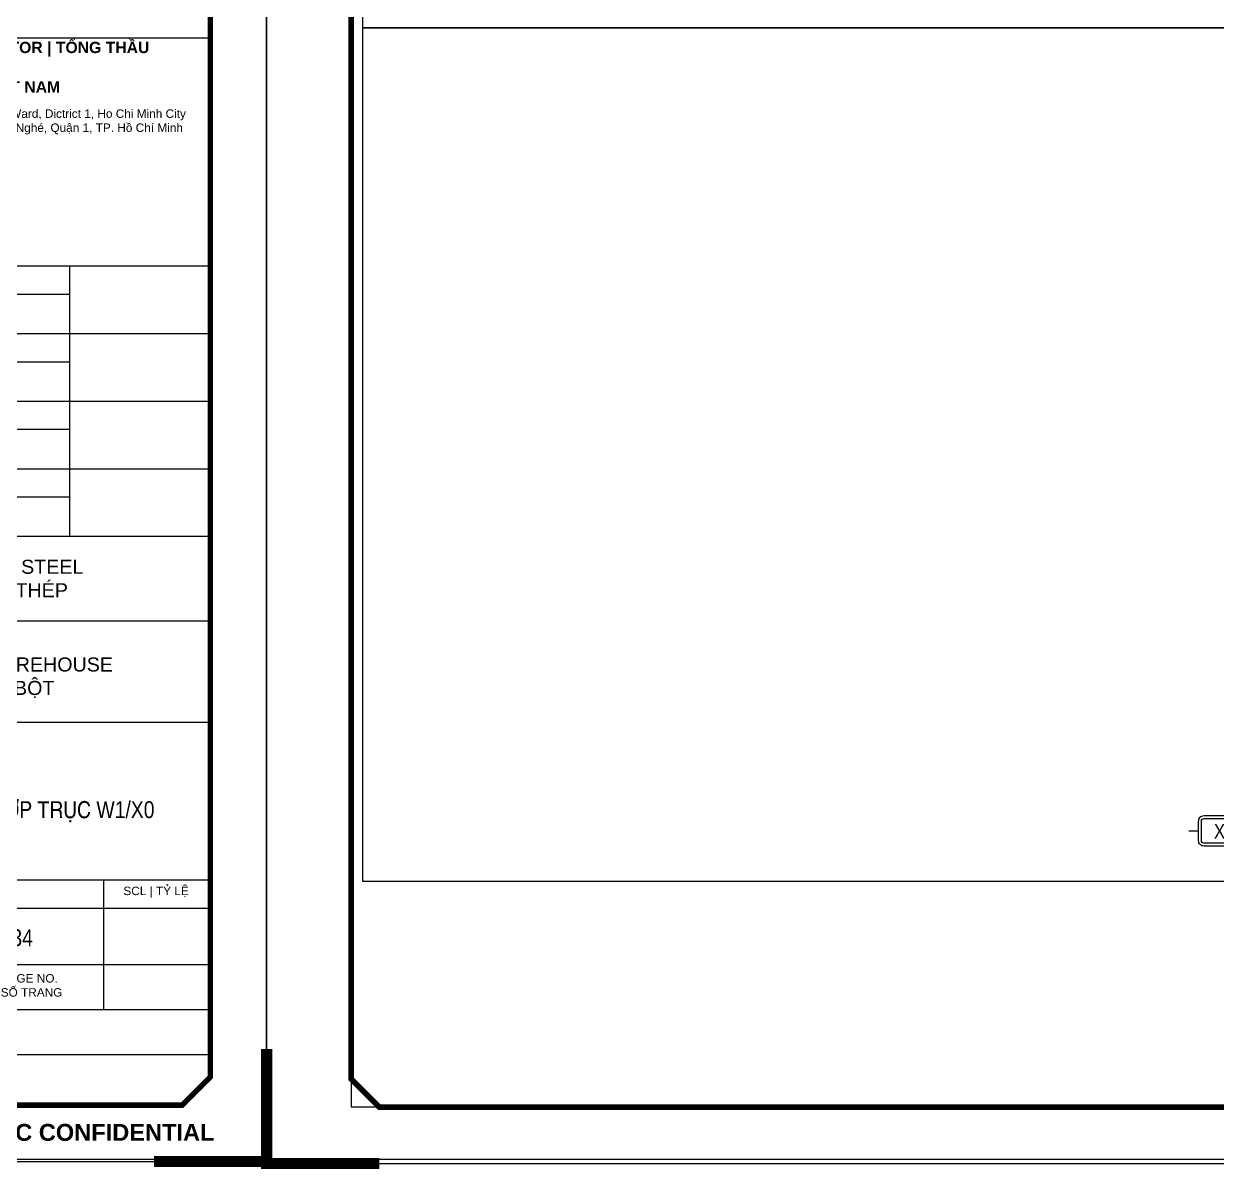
# Model space of a CAD drawing. Header units: inches. Extents: x 340055 to 349452, y -34649 to -30845.
# Drawn here: x 344817.4 to 345063.1, y -33837.3 to -33601.5 of the extents above; entities that cross this region are included whole.
import ezdxf
from ezdxf.enums import TextEntityAlignment as Align

# ---------------------------------------------------------------- set-up
doc = ezdxf.new("R2010")
doc.units = ezdxf.units.IN
doc.header["$MEASUREMENT"] = 0
for name, color, linetype in [('0 @ 1', 7, 'Continuous'), ('3', 3, 'Continuous'), ('7', 7, 'Continuous'), ('8', 8, 'Continuous'), ('NET IN', 3, 'Continuous')]:
    doc.layers.add(name, color=color, linetype=linetype)
doc.layers.add('Cover text', color=7, linetype='Continuous', true_color=0x52370f)
for name, color, linetype, lineweight in [('TEXT @ 1', 7, 'Continuous', 20), ('TL-TIILE BLOCK A2$0$TL-TITLE BLOCK - TEXT @ 1', 7, 'Continuous', 25), ('TL-TIILE BLOCK A2$0$TL-TITLE BLOCK 1', 7, 'Continuous', 50), ('TL-TIILE BLOCK A2$0$TL-TITLE BLOCK 2', 7, 'Continuous', 25)]:
    doc.layers.add(name, color=color, linetype=linetype, lineweight=lineweight)
doc.styles.add('hx2', font='')
doc.styles.add('TIEU DE', font='', dxfattribs={"width": 0.8})
doc.styles.add('TL-TIILE BLOCK A2$0$MEP-TEXT T.BLOCK 1', font='arial.ttf', dxfattribs={"height": 1.5})
doc.styles.add('TL-TIILE BLOCK A2$0$MEP-TEXT T.BLOCK 2', font='arial.ttf')
doc.styles.add('TL-TIILE BLOCK A2$0$MEP-TEXT T.BLOCK 3', font='arial.ttf', dxfattribs={"height": 3})
doc.styles.get('hx2').set_extended_font_data('.VnArial NarrowH')
doc.styles.get('TIEU DE').set_extended_font_data('.VnArial NarrowH')

# ---------------------------------------------------------------- blocks, each defined once
blk = doc.blocks.new('TENTRUC')
at = {"layer": '7'}
for p, q in [((0, 8.27), (0, 10.26)), ((-7.48, 5.13), (-5.48, 5.13)), ((5.48, 5.13), (7.48, 5.13)), ((0, 0), (0, 2))]:
    blk.add_line(p, q, dxfattribs=at)
blk.add_lwpolyline([(-4.36, 8.27), (4.36, 8.27, -0.414214), (5.48, 7.14), (5.48, 3.12, -0.414214), (4.36, 2), (-4.36, 2, -0.414214), (-5.48, 3.12), (-5.48, 7.14, -0.414214)], format="xyb", close=True, dxfattribs=at)
at = {"layer": '8', "ltscale": 15}
blk.add_lwpolyline([(-4.36, 7.68), (4.36, 7.68, -0.414214), (4.9, 7.14), (4.9, 3.12, -0.414214), (4.36, 2.58), (-4.36, 2.58, -0.414214), (-4.9, 3.12), (-4.9, 7.14, -0.414214)], format="xyb", close=True, dxfattribs=at)
at = {"layer": '3', "style": 'hx2'}
blk.add_attdef('TR', text='', height=2.9, dxfattribs=at).set_placement((-0.16, 3.83), align=Align.CENTER)
blk = doc.blocks.new('kt kien truc 1')
at = {"layer": 'Defpoints'}
for p in [(15, 15), (20, 10)]:
    blk.add_line(p, (15, 10), dxfattribs=at)
at = {"layer": 'Defpoints', "color": 8}
blk.add_lwpolyline([(0, 0), (594, 0), (594, 420), (0, 420)], close=True, dxfattribs=at)
at = {"layer": 'Defpoints', "color": 8, "const_width": 2}
for points in [[(0, 20), (0, 0), (20, 0)], [(594, 20), (594, 0), (574, 0)]]:
    blk.add_lwpolyline(points, dxfattribs=at)
at = {"layer": 'TL-TIILE BLOCK A2$0$TL-TITLE BLOCK 1', "const_width": 1}
blk.add_lwpolyline([(20, 10), (579, 10), (584, 15), (584, 405), (579, 410), (20, 410), (15, 405), (15, 15)], close=True, dxfattribs=at)
at = {"layer": 'TL-TIILE BLOCK A2$0$TL-TITLE BLOCK 2'}
for p, q in [((509, 199.5), (584, 199.5)), ((509, 159), (584, 159)), ((559, 159), (559, 111)), ((509, 154), (559, 154)), ((509, 147), (584, 147)), ((509, 142), (559, 142)), ((509, 135), (584, 135)), ((509, 130), (559, 130)), ((509, 123), (584, 123)), ((509, 118), (559, 118)), ((509, 111), (584, 111)), ((509, 96), (584, 96)), ((509, 78), (584, 78)), ((509, 50), (584, 50)), ((565, 50), (565, 27)), ((509, 45), (584, 45)), ((509, 35), (584, 35)), ((509, 27), (584, 27)), ((509, 19), (584, 19))]:
    blk.add_line(p, q, dxfattribs=at)
at = {"layer": '0 @ 1', "insert": (536.78, 6.67), "char_height": 3, "attachment_point": 1, "style": 'TL-TIILE BLOCK A2$0$MEP-TEXT T.BLOCK 3'}
blk.add_mtext_dynamic_manual_height_columns('\\pt15;{\\fArial|b1|i0|c0|p34;TIALOC CONFIDENTIAL}', width=49.3859, gutter_width=12.5, heights=[0], dxfattribs=at)
at = {"layer": 'TEXT @ 1', "char_height": 2.5, "attachment_point": 1, "style": 'TL-TIILE BLOCK A2$0$MEP-TEXT T.BLOCK 1'}
for s, width, insert in [('\\pi10.02899;{\\C1;STUCTURE STEEL \\P\\pi12.90587;KẾT CẤU THÉP}', 50.8254, (520.39, 106.84)), ('\\pi10.78205;{\\C1;POWDER WAREHOUSE\\P     KHU SƠN BỘT}', 64.0147, (516.35, 89.49))]:
    blk.add_mtext_dynamic_manual_height_columns(s, width=width, gutter_width=15, heights=[0], dxfattribs=dict(at, insert=insert))
at = {"layer": 'TL-TIILE BLOCK A2$0$TL-TITLE BLOCK - TEXT @ 1', "attachment_point": 1}
for s, width, insert, char_height, style in [('{\\fArial|b1|i0|c0|p34;DESIGN & BUILD CONTRACTOR | TỔNG THẦU}', 66.5482, (510.78, 198.79), 2, 'TL-TIILE BLOCK A2$0$MEP-TEXT T.BLOCK 2'), ('{\\fArial|b1|i0|c0|p34;CÔNG TY TNHH TIALOC VIỆT NAM}', 66.5482, (510.78, 191.79), 2, 'TL-TIILE BLOCK A2$0$MEP-TEXT T.BLOCK 2'), ('ADD:^I37 Ton Duc Thang Str, Ben Nghe Ward, Dictrict 1, Ho Chi Minh City ', 70.4569, (510.78, 186.79), 1.5, 'TL-TIILE BLOCK A2$0$MEP-TEXT T.BLOCK 1'), ('Địa chỉ: 37 Tôn Đức Thắng, phường Bến Nghé, Quận 1, TP. Hồ Chí Minh', 70.522, (510.78, 184.29), 1.5, 'TL-TIILE BLOCK A2$0$MEP-TEXT T.BLOCK 1'), ('SCL | TỶ LỆ', 37.618, (568.56, 48.79), 1.5, 'TL-TIILE BLOCK A2$0$MEP-TEXT T.BLOCK 1'), ('PAGE NO.', 21.1246, (546.78, 33.27), 1.5, 'TL-TIILE BLOCK A2$0$MEP-TEXT T.BLOCK 1'), ('SỐ TRANG', 31.0296, (546.78, 30.77), 1.5, 'TL-TIILE BLOCK A2$0$MEP-TEXT T.BLOCK 1')]:
    blk.add_mtext_dynamic_manual_height_columns(s, width=width, gutter_width=15, heights=[0], dxfattribs=dict(at, insert=insert, char_height=char_height, style=style))

msp = doc.modelspace()

# ---------------------------------------------------------------- linework, layer by layer
at = {"color": 8}
for points in [[(344887.1451, -33426.5398), (345456.4831, -33426.5398), (345456.4831, -33602.3297), (344887.1451, -33602.3297)], [(344887.1451, -33602.3297), (345456.4831, -33602.3297), (345456.4831, -33778.1197), (344887.1451, -33778.1197)]]:
    msp.add_lwpolyline(points, close=True, dxfattribs=at)
at = {"layer": 'NET IN'}
for points in [[(344178.5705, -33348.7137), (344867.3504, -33348.7137), (344867.3504, -33835.3143), (344178.5705, -33835.3143)], [(344867.3504, -33348.7137), (345556.1302, -33348.7137), (345556.1302, -33835.3143), (344867.3504, -33835.3143)]]:
    msp.add_lwpolyline(points, close=True, dxfattribs=at)

# ---------------------------------------------------------------- block references
at = {"layer": '3'}
ref = msp.add_blockref('kt kien truc 1', (344178.5705, -33835.7298), dxfattribs=dict(at, xscale=1.159562065285868, yscale=1.159562065285868, zscale=1.159562065285868))
ref.add_attrib('TENBANVE', 'S¥ §å CöA CHíP TRôC W1/X0', dxfattribs={"layer": 'Cover text', "ltscale": 0.5, "height": 3.478686, "style": 'TIEU DE'}).set_placement((344814.076, -33763.297), align=Align.MIDDLE_CENTER)
ref.add_attrib('STT', 'CPT-AKZ-02-TD-034', dxfattribs={"layer": 'Cover text', "ltscale": 0.5, "height": 3.478686, "style": 'TIEU DE'}).set_placement((344800.5134, -33789.6643), align=Align.MIDDLE_CENTER)
at = {"layer": '3', "xscale": 1.159562065285868, "yscale": 1.159562065285868, "zscale": 1.159562065285868}
msp.add_blockref('kt kien truc 1', (344867.3504, -33836.1453), dxfattribs=at)
at = {"layer": '3'}
ref = msp.add_blockref('TENTRUC', (345064.7138, -33772.7991), dxfattribs=at)
ref.add_attrib('TR', 'X7', dxfattribs={"layer": '0', "height": 3, "style": 'hx2'}).set_placement((345064.4975, -33769.2458), align=Align.CENTER)

doc.saveas('drawing.dxf')
